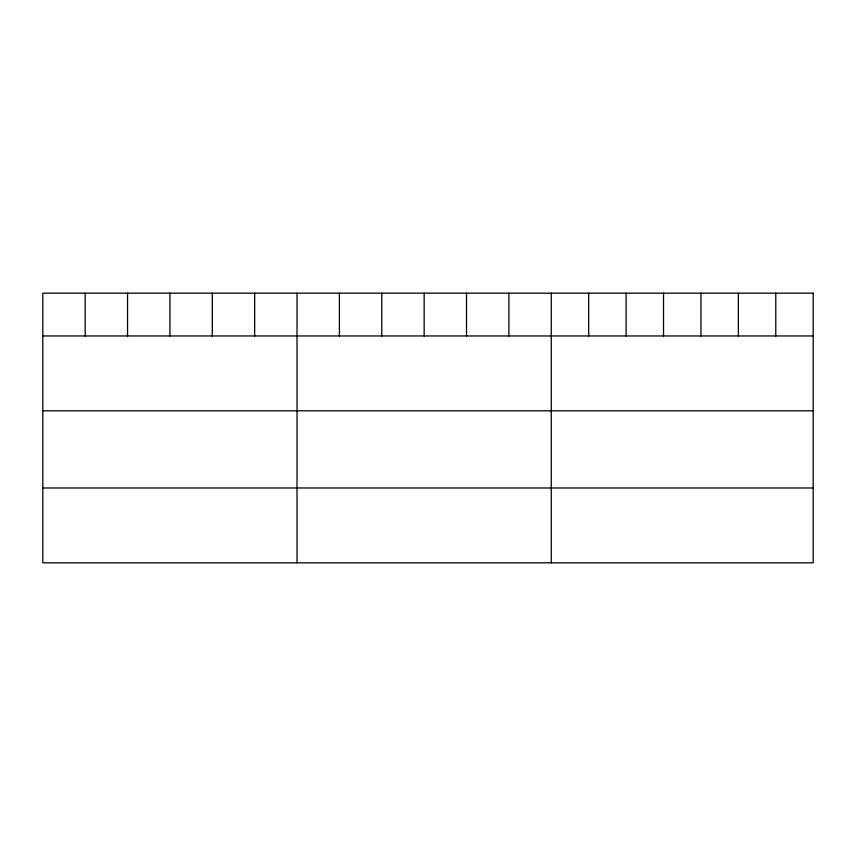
<?xml version="1.0" encoding="UTF-8"?>
<svg xmlns="http://www.w3.org/2000/svg" width="856" height="856" viewBox="0 0 856 856"><rect width="100%" height="100%" fill="white"/><g stroke="black" fill="none" stroke-linecap="round" stroke-linejoin="round"><path stroke-width="1.28" d="M42.8 335.959L813.2 335.959M42.8 410.827L813.2 410.827M42.8 487.974L813.2 487.974M775.782 293.159L775.782 335.959M738.364 293.159L738.364 335.959M700.946 293.159L700.946 335.959M663.518 293.159L663.518 335.959M626.1 293.159L626.1 335.959M588.682 293.159L588.682 335.959M551.264 293.159L551.264 562.841M508.892 293.159L508.892 335.959M466.52 293.159L466.52 335.959M424.148 293.159L424.148 335.959M381.776 293.159L381.776 335.959M339.404 293.159L339.404 335.959M297.032 293.159L297.032 562.841M254.66 293.159L254.66 335.959M212.288 293.159L212.288 335.959M169.916 293.159L169.916 335.959M127.544 293.159L127.544 335.959M85.172 293.159L85.172 335.959M813.2 293.159L42.8 293.159L42.8 562.841L813.2 562.841L813.2 293.159"/></g></svg>
